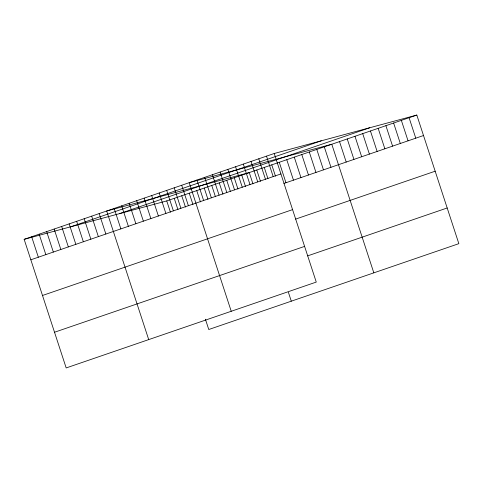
<?xml version="1.0" encoding="UTF-8"?>
<svg xmlns="http://www.w3.org/2000/svg" width="483" height="483" viewBox="0 0 483 483"><rect width="100%" height="100%" fill="white"/><g stroke="black" fill="none" stroke-linecap="round" stroke-linejoin="round"><path stroke-width="0.72" d="M274.229 153.491L316.262 282.084L66.183 367.937L24.15 239.339L274.229 153.491L416.817 115.063L458.85 243.661L208.771 329.509L205.408 319.215M71.206 226.66L321.286 140.807M119.687 213.595L369.767 127.747M24.15 239.339L166.738 200.916L416.817 115.063M30.834 259.794L280.913 173.946M283.913 183.443L423.506 135.524M42.498 295.481L292.577 209.628M295.578 219.125L435.171 171.205M54.519 332.25L304.598 246.396M307.599 255.893L447.186 207.974M409.089 117.719L415.772 138.174M401.361 120.37L408.044 140.831M393.627 123.026L400.316 143.481M385.899 125.677L392.588 146.138M378.171 128.333L384.854 148.788M370.443 130.99L377.126 151.445M362.709 133.64L369.398 154.095M354.981 136.297L361.664 156.752M347.253 138.947L353.936 159.402M339.519 141.604L346.208 162.059M373.824 272.847L331.791 144.254L189.203 182.677L231.236 311.275M324.286 146.832L330.976 167.287M316.788 149.404L323.471 169.859M309.283 151.982L315.973 172.437M301.784 154.554L308.468 175.015M294.28 157.132L300.963 177.587M286.775 159.71L293.465 180.165M279.277 162.282L285.96 182.737M271.772 164.86L275.461 176.144M266.501 156.142L273.185 176.597M264.267 167.432L267.956 178.722M258.767 158.798L265.457 179.253M256.769 170.01L260.458 181.294M251.039 161.449L257.729 181.904M252.953 183.872L249.264 172.588L106.677 211.011L148.71 339.603M288.381 292.257L291.297 301.181M243.311 164.105L249.995 184.56M241.766 175.16L245.455 186.444M235.583 166.756L242.267 187.211M234.261 177.738L237.95 189.022M227.849 169.412L234.539 189.867M226.756 180.31L230.445 191.6M220.121 172.063L226.805 192.518M219.258 182.888L222.947 194.172M212.393 174.719L219.077 195.174M211.753 185.46L215.442 196.75M204.659 177.37L211.349 197.825M204.249 188.038L207.938 199.322M196.931 180.026L203.621 200.481M196.75 190.616L200.439 201.9M189.245 193.188L192.934 204.478M181.699 185.255L188.388 205.71M181.747 195.766L185.43 207.05M174.2 187.827L180.884 208.288M174.242 198.338L177.931 209.628M166.695 190.405L173.379 210.86M166.738 200.916L170.427 212.2M159.191 192.983L165.88 213.438M151.692 195.555L158.376 216.01M144.188 198.133L150.877 218.588M136.683 200.705L143.373 221.166M129.184 203.283L135.868 223.738M121.68 205.861L128.369 226.316M114.181 208.433L120.865 228.888M99.172 213.583L105.862 234.038M91.673 216.161L98.357 236.616M84.169 218.733L90.852 239.194M76.664 221.311L83.354 241.766M69.166 223.889L75.849 244.344M61.661 226.461L68.351 246.916M54.162 229.039L60.846 249.494M46.658 231.611L53.341 252.072M39.153 234.189L45.843 254.644M31.655 236.767L38.338 257.222"/></g></svg>
